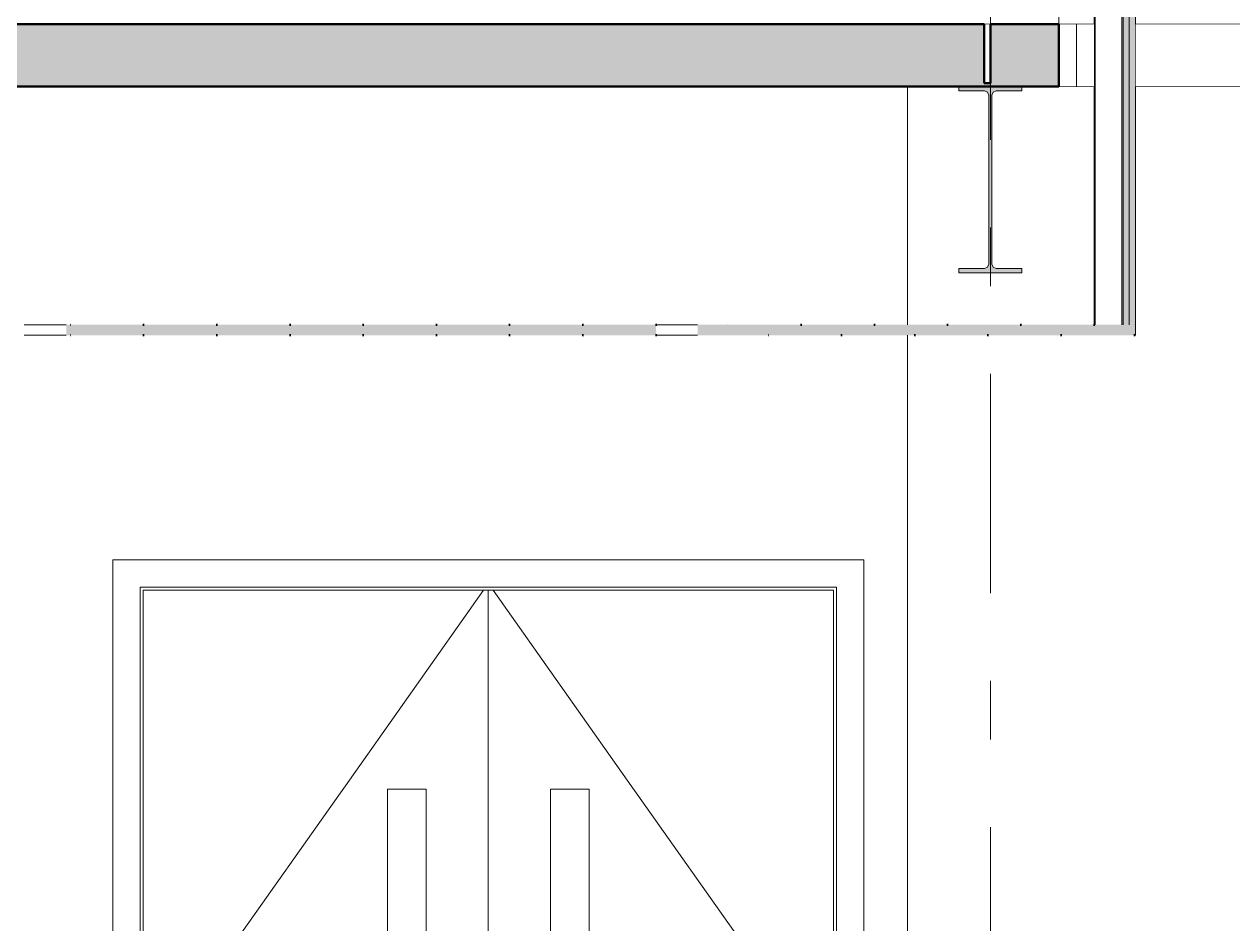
# Model space of a CAD drawing. Header units: millimetres. Extents: x -46169 to 228156, y -86316 to 18123.
# Drawn here: x 135735 to 138648, y -79531 to -77361 of the extents above; entities that cross this region are included whole.
import ezdxf
from ezdxf.enums import TextEntityAlignment as Align

# ---------------------------------------------------------------- set-up
doc = ezdxf.new("R2010")
doc.units = ezdxf.units.MM
doc.header["$MEASUREMENT"] = 0
for name, pattern in [('Dense Dotted', [176.388884, 0, -176.388884]), ('Double Dashed', [1093.611073, 529.166651, -211.666656, 141.111112, -211.666656]), ('Wipeout_Contour', [1000, 0, -1000])]:
    doc.linetypes.add(name, pattern=pattern)
for name, color, linetype in [('A-230-M_FLOOR.IFC Import', 7, 'Continuous'), ('New_A-15-MG_Structural_Grid_Phase_2', 7, 'Continuous'), ('New_A-20-M_Ceiling', 7, 'Continuous'), ('New_A-20-M_Floor_Slab', 7, 'Continuous'), ('New_A-25-M_Wall_Int', 7, 'Continuous'), ('New_ArchiCAD Doors', 7, 'Continuous'), ('S-280-M_COLUMN.IFC Import', 7, 'Continuous'), ('S-280-M_STRUCT_FRAME.IFC Import', 7, 'Continuous')]:
    doc.layers.add(name, color=color, linetype=linetype)
for name, color, linetype, lineweight, true_color in [('A-230-M_FLOOR.IFC Import_Pen_No__109', 7, 'Continuous', 15, 0xa6a6a6), ('A-230-M_FLOOR.IFC Import_Pen_No__29', 7, 'Continuous', 50, 0x2a2a2a), ('New_A-15-MG_Structural_Grid_Phase_2_Pen_No__222', 7, 'Continuous', 13, 0x65af33), ('New_A-20-M_Ceiling_Pen_No__102', 7, 'Continuous', 15, 0xcccccc), ('New_A-20-M_Ceiling_Pen_No__29', 7, 'Continuous', 50, 0x2a2a2a), ('New_A-20-M_Ceiling_Pen_No__81', 7, 'Continuous', 20, 0x6a6a6a), ('New_A-20-M_Floor_Slab_Pen_No__149', 7, 'Continuous', 0, 0x2a2a2a), ('New_A-25-M_Wall_Int_Pen_No__107', 7, 'Continuous', 15, 0xa6a6a6), ('New_ArchiCAD Doors_Pen_No__63', 7, 'Continuous', 20, 0x606060)]:
    doc.layers.add(name, color=color, linetype=linetype, lineweight=lineweight, true_color=true_color)
for name, color, linetype, lineweight in [('A-230-M_FLOOR.IFC Import_Pen_No__89', 8, 'Continuous', 20), ('New_A-20-M_Floor_Slab_Pen_No__4', 7, 'Continuous', 20), ('New_A-20-M_Floor_Slab_Pen_No__89', 8, 'Continuous', 20), ('New_A-25-M_Wall_Int_Pen_No__1', 7, 'Continuous', 13), ('New_A-25-M_Wall_Int_Pen_No__87', 8, 'Continuous', 20), ('New_ArchiCAD Doors_Pen_No__3', 7, 'Continuous', 18), ('S-280-M_STRUCT_FRAME.IFC Import_Pen_No__1', 7, 'Continuous', 13), ('S-280-M_STRUCT_FRAME.IFC Import_Pen_No__160', 5, 'Continuous', 200), ('S-280-M_STRUCT_FRAME.IFC Import_Pen_No__90', 8, 'Continuous', 20)]:
    doc.layers.add(name, color=color, linetype=linetype, lineweight=lineweight)
doc.styles.add('GENERATED_STYLE_1', font='')
doc.styles.get('GENERATED_STYLE_1').set_extended_font_data('Swis721 BT')

# ---------------------------------------------------------------- blocks, each defined once
blk = doc.blocks.new('Section Elem_13_1', base_point=(104446.8, -81111))
at = {"layer": 'New_A-20-M_Floor_Slab_Pen_No__89', "linetype": 'Continuous'}
blk.add_line((138413.7, -77361), (144171.7, -77361), dxfattribs=at)
at = {"color": 254, "linetype": 'Wipeout_Contour', "lineweight": 0, "ltscale": 633472.767258}
blk.add_wipeout([(138313.7, -77361), (138313.7, -77061), (138228.8, -77061), (138228.8, -77361)], dxfattribs=at).dxf.layer = 'New_A-20-M_Floor_Slab'
at = {"color": 254, "linetype": 'Wipeout_Contour', "lineweight": 0, "ltscale": 613261.561399}
blk.add_wipeout([(126599.8, -77361), (138228.8, -77361), (138228.8, -77086), (126599.8, -77086)], dxfattribs=at).dxf.layer = 'New_A-20-M_Floor_Slab'
at = {"layer": 'New_A-20-M_Floor_Slab_Pen_No__149', "linetype": 'Continuous', "flags": 128}
blk.add_lwpolyline([(138228.8, -77061), (138228.8, -77086), (138228.8, -77361)], dxfattribs=at)
at = {"layer": 'New_A-20-M_Floor_Slab_Pen_No__4', "linetype": 'Continuous'}
blk.add_line((138063.7, -77361), (138048.7, -77361), dxfattribs=at)
at = {"layer": 'New_A-20-M_Floor_Slab_Pen_No__89', "linetype": 'Continuous'}
blk.add_line((138228.8, -77361), (138313.7, -77361), dxfattribs=at)
blk = doc.blocks.new('Section Elem_18_1', base_point=(104446.8, -81111))
at = {"color": 254, "linetype": 'Wipeout_Contour', "lineweight": 0, "ltscale": 4515116.400911684}
blk.add_wipeout([(132506.8, -78086), (137358, -78086), (137863.8, -78086), (137863.8, -77511), (134818, -77511), (134818, -77524.2), (134731.1, -77524.2), (134722.2, -77527.9), (134718.4, -77536.9), (134718.4, -78013.4), (134722.2, -78022.3), (134731.1, -78026.1), (134818, -78026.1), (134818, -78039.3), (134609.2, -78039.3), (134609.2, -78026.1), (134696.1, -78026.1), (134705.1, -78022.3), (134708.8, -78013.4), (134708.8, -77844.3), (134708.8, -77844.3), (134708.8, -77644.3), (134708.8, -77644.3), (134708.8, -77536.9), (134705.1, -77527.9), (134696.1, -77524.2), (134609.2, -77524.2), (134609.2, -77511), (132506.8, -77511)], dxfattribs=at).dxf.layer = 'New_A-25-M_Wall_Int'
at = {"color": 254, "linetype": 'Wipeout_Contour', "lineweight": 0, "ltscale": 1419460.658263137}
blk.add_wipeout([(137358, -78111), (132506.8, -78111), (132506.8, -81111), (135948.5, -81111), (135948.5, -78653), (137758.5, -78653), (137758.5, -81111), (137863.8, -81111), (137863.8, -78111)], dxfattribs=at).dxf.layer = 'New_A-25-M_Wall_Int'
blk = doc.blocks.new('Section Elem_19_1', base_point=(104446.8, -81111))
at = {"color": 254, "linetype": 'Wipeout_Contour', "lineweight": 0, "ltscale": 630882.782467}
blk.add_wipeout([(136014.5, -81111), (136014.5, -78719), (135948.5, -78653), (135948.5, -81111)], dxfattribs=at).dxf.layer = 'New_ArchiCAD Doors'
at = {"color": 254, "linetype": 'Wipeout_Contour', "lineweight": 0, "ltscale": 636907.161303}
blk.add_wipeout([(137758.5, -78653), (137692.5, -78719), (137692.5, -81111), (137758.5, -81111)], dxfattribs=at).dxf.layer = 'New_ArchiCAD Doors'
at = {"color": 254, "linetype": 'Wipeout_Contour', "lineweight": 0, "ltscale": 633847.731775}
blk.add_wipeout([(136853.5, -80811), (136853.5, -79206), (136703.5, -79206), (136703.5, -80811)], dxfattribs=at).dxf.layer = 'New_ArchiCAD Doors'
at = {"color": 254, "linetype": 'Wipeout_Contour', "lineweight": 0, "ltscale": 631449.658632}
blk.add_wipeout([(135948.5, -78653), (136014.5, -78719), (137692.5, -78719), (137758.5, -78653)], dxfattribs=at).dxf.layer = 'New_ArchiCAD Doors'
at = {"layer": 'New_ArchiCAD Doors_Pen_No__63', "linetype": 'Continuous'}
for p, q in [((135948.5, -78653), (135948.5, -81111)), ((137758.5, -78653), (135948.5, -78653)), ((137758.5, -81111), (137758.5, -78653))]:
    blk.add_line(p, q, dxfattribs=at)
at = {"color": 254, "linetype": 'Wipeout_Contour', "lineweight": 0, "ltscale": 631048.715556}
blk.add_wipeout([(136021.5, -78726), (136014.5, -78726), (136014.5, -81111), (136021.5, -81111)], dxfattribs=at).dxf.layer = 'New_ArchiCAD Doors'
at = {"color": 254, "linetype": 'Wipeout_Contour', "lineweight": 0, "ltscale": 636820.551842}
blk.add_wipeout([(137685.5, -78726), (137685.5, -81111), (137692.5, -81111), (137692.5, -78726)], dxfattribs=at).dxf.layer = 'New_ArchiCAD Doors'
at = {"color": 254, "linetype": 'Wipeout_Contour', "lineweight": 0, "ltscale": 947287.348564}
blk.add_wipeout([(136014.5, -78726), (136021.5, -78726), (137685.5, -78726), (137692.5, -78726), (137692.5, -78719), (136014.5, -78719)], dxfattribs=at).dxf.layer = 'New_ArchiCAD Doors'
at = {"color": 254, "linetype": 'Wipeout_Contour', "lineweight": 0, "ltscale": 632251.824211}
blk.add_wipeout([(136021.5, -80811), (136610.5, -80811), (136610.5, -79206), (136021.5, -79206)], dxfattribs=at).dxf.layer = 'New_ArchiCAD Doors'
at = {"color": 254, "linetype": 'Wipeout_Contour', "lineweight": 0, "ltscale": 635963.957266}
blk.add_wipeout([(137685.5, -79206), (137096.5, -79206), (137096.5, -80811), (137685.5, -80811)], dxfattribs=at).dxf.layer = 'New_ArchiCAD Doors'
at = {"color": 254, "linetype": 'Wipeout_Contour', "lineweight": 0, "ltscale": 946469.891646}
blk.add_wipeout([(136021.5, -78726), (136021.5, -79206), (136610.5, -79206), (136703.5, -79206), (136853.5, -79206), (136853.5, -78726)], dxfattribs=at).dxf.layer = 'New_ArchiCAD Doors'
at = {"color": 254, "linetype": 'Wipeout_Contour', "lineweight": 0, "ltscale": 952125.324704}
blk.add_wipeout([(136610.5, -80811), (136021.5, -80811), (136021.5, -81111), (136853.5, -81111), (136853.5, -80811), (136703.5, -80811)], dxfattribs=at).dxf.layer = 'New_ArchiCAD Doors'
at = {"layer": 'New_ArchiCAD Doors_Pen_No__63', "linetype": 'Continuous'}
for p, q in [((136014.5, -81111), (136014.5, -78719)), ((136021.5, -81111), (136021.5, -78726))]:
    blk.add_line(p, q, dxfattribs=at)
at = {"color": 254, "linetype": 'Wipeout_Contour', "lineweight": 0, "ltscale": 633428.268088}
blk.add_wipeout([(136610.5, -80811), (136703.5, -80811), (136703.5, -79206), (136610.5, -79206)], dxfattribs=at).dxf.layer = 'New_ArchiCAD Doors'
at = {"color": 254, "linetype": 'Wipeout_Contour', "lineweight": 0, "ltscale": 634365.705221}
blk.add_wipeout([(136853.5, -80811), (137003.5, -80811), (137003.5, -79206), (136853.5, -79206)], dxfattribs=at).dxf.layer = 'New_ArchiCAD Doors'
at = {"layer": 'New_ArchiCAD Doors_Pen_No__63', "linetype": 'Continuous'}
for p, q in [((136610.5, -80811), (136610.5, -79206)), ((136610.5, -79206), (136703.5, -79206)), ((136703.5, -79206), (136703.5, -80811)), ((136703.5, -80811), (136610.5, -80811))]:
    blk.add_line(p, q, dxfattribs=at)
at = {"color": 254, "linetype": 'Wipeout_Contour', "lineweight": 0, "ltscale": 950033.627672}
blk.add_wipeout([(137685.5, -78726), (136853.5, -78726), (136853.5, -79206), (137003.5, -79206), (137096.5, -79206), (137685.5, -79206)], dxfattribs=at).dxf.layer = 'New_ArchiCAD Doors'
at = {"color": 254, "linetype": 'Wipeout_Contour', "lineweight": 0, "ltscale": 955667.346071}
blk.add_wipeout([(136853.5, -80811), (136853.5, -81111), (137685.5, -81111), (137685.5, -80811), (137096.5, -80811), (137003.5, -80811)], dxfattribs=at).dxf.layer = 'New_ArchiCAD Doors'
at = {"layer": 'New_ArchiCAD Doors_Pen_No__3', "linetype": 'Continuous'}
for p, q in [((136842.2, -78726), (136021.5, -79887.8)), ((136853.5, -81111), (136021.5, -79933.1))]:
    blk.add_line(p, q, dxfattribs=at)
at = {"layer": 'New_ArchiCAD Doors_Pen_No__63', "linetype": 'Continuous'}
for p, q in [((136014.5, -78719), (137692.5, -78719)), ((137692.5, -78719), (137692.5, -81111)), ((136021.5, -78726), (137685.5, -78726)), ((136853.5, -78726), (136853.5, -81111)), ((137685.5, -78726), (137685.5, -81111))]:
    blk.add_line(p, q, dxfattribs=at)
at = {"color": 254, "linetype": 'Wipeout_Contour', "lineweight": 0, "ltscale": 634785.35836}
blk.add_wipeout([(137096.5, -80811), (137096.5, -79206), (137003.5, -79206), (137003.5, -80811)], dxfattribs=at).dxf.layer = 'New_ArchiCAD Doors'
at = {"layer": 'New_ArchiCAD Doors_Pen_No__3', "linetype": 'Continuous'}
for p, q in [((136864.8, -78726), (137685.5, -79887.8)), ((136853.5, -81111), (137685.5, -79933.1))]:
    blk.add_line(p, q, dxfattribs=at)
at = {"layer": 'New_ArchiCAD Doors_Pen_No__63', "linetype": 'Continuous'}
for p, q in [((137003.5, -79206), (137003.5, -80811)), ((137096.5, -79206), (137003.5, -79206)), ((137096.5, -80811), (137096.5, -79206)), ((137003.5, -80811), (137096.5, -80811))]:
    blk.add_line(p, q, dxfattribs=at)
blk = doc.blocks.new('Section Elem_20_1', base_point=(104446.8, -81111))
at = {"color": 254, "linetype": 'Wipeout_Contour', "lineweight": 0, "ltscale": 3802890.689071786}
blk.add_wipeout([(137878.8, -78086), (138313.7, -78086), (138313.7, -77511), (138139.8, -77511), (138139.8, -77521.9), (138077.6, -77521.9), (138070.4, -77524.8), (138067.4, -77532.1), (138067.4, -77939.7), (138070.4, -77946.9), (138077.6, -77949.9), (138139.8, -77949.9), (138139.8, -77960.8), (137987.4, -77960.8), (137987.4, -77949.9), (138049.6, -77949.9), (138056.9, -77946.9), (138059.8, -77939.7), (138059.8, -77532.1), (138056.9, -77524.8), (138049.6, -77521.9), (137987.4, -77521.9), (137987.4, -77511), (137878.8, -77511)], dxfattribs=at).dxf.layer = 'New_A-25-M_Wall_Int'
at = {"color": 254, "linetype": 'Wipeout_Contour', "lineweight": 0, "ltscale": 1444952.786250205}
blk.add_wipeout([(137878.8, -78111), (137878.8, -81111), (138499.8, -81111), (138499.8, -79983.3), (141979.8, -77885.9), (143300.9, -77886), (143922.9, -77511), (138413.7, -77511), (138413.7, -78111)], dxfattribs=at).dxf.layer = 'New_A-25-M_Wall_Int'
at = {"layer": 'New_A-25-M_Wall_Int_Pen_No__87', "linetype": 'Continuous'}
for p, q in [((138228.8, -77511), (138313.7, -77511)), ((138413.7, -77511), (143922.9, -77511))]:
    blk.add_line(p, q, dxfattribs=at)
blk = doc.blocks.new('Section Elem_70_1', base_point=(104446.8, -81111))
at = {"color": 254, "linetype": 'Wipeout_Contour', "lineweight": 0, "ltscale": 1143802.319223281}
blk.add_wipeout([(138499.8, -79983.3), (138499.8, -81111), (146939.8, -81111), (146939.8, -75861), (146659.7, -75861), (143300.9, -77886), (141979.8, -77885.9)], dxfattribs=at).dxf.layer = 'New_A-25-M_Wall_Int'
blk = doc.blocks.new('Section Elem_157_1', base_point=(104446.8, -81111))
at = {"color": 254, "linetype": 'Wipeout_Contour', "lineweight": 0, "ltscale": 633228.52184}
blk.add_wipeout([(137878.8, -77511), (137863.8, -77511), (137863.8, -78086), (137878.8, -78086)], dxfattribs=at).dxf.layer = 'New_A-25-M_Wall_Int'
at = {"color": 254, "linetype": 'Wipeout_Contour', "lineweight": 0, "ltscale": 636843.181758}
blk.add_wipeout([(137863.8, -81111), (137878.8, -81111), (137878.8, -78111), (137863.8, -78111)], dxfattribs=at).dxf.layer = 'New_A-25-M_Wall_Int'
at = {"layer": 'New_A-25-M_Wall_Int_Pen_No__87', "linetype": 'Continuous'}
for p, q in [((137863.8, -77511), (137863.8, -78086)), ((137863.8, -78111), (137863.8, -81111))]:
    blk.add_line(p, q, dxfattribs=at)
blk = doc.blocks.new('Section Elem_217_1', base_point=(104446.8, -81111))
at = {"layer": 'New_A-25-M_Wall_Int_Pen_No__107', "linetype": 'Continuous', "lineweight": 0, "true_color": 0x535353}
blk.add_hatch(color=251, dxfattribs=at).paths.add_polyline_path([(138380.7, -78086), (138383.7, -78086), (138383.7, -73461), (138380.7, -73461)])
at = {"layer": 'New_A-25-M_Wall_Int_Pen_No__107', "linetype": 'Continuous'}
for points in [[(138383.7, -78086), (138398.7, -78086), (138398.7, -74086), (138398.7, -74061), (138398.7, -73461), (138383.7, -73461)], [(138398.7, -78086), (138411, -78086), (138411, -78111), (138413.7, -78111), (138413.7, -74086), (138398.7, -74086)]]:
    blk.add_hatch(color=256, dxfattribs=at).paths.add_polyline_path(points)
at = {"layer": 'New_A-25-M_Wall_Int_Pen_No__1', "linetype": 'Continuous'}
for p, q in [((138398.7, -74086), (138398.7, -78086)), ((138413.7, -74086), (138413.7, -78111)), ((138413.7, -78111), (138411, -78111))]:
    blk.add_line(p, q, dxfattribs=at)
at = {"color": 254, "linetype": 'Wipeout_Contour', "lineweight": 0, "ltscale": 631051.710305}
blk.add_wipeout([(138338.7, -78086), (138380.7, -78086), (138380.7, -73461), (138338.7, -73461)], dxfattribs=at).dxf.layer = 'New_A-25-M_Wall_Int'
at = {"layer": 'New_A-25-M_Wall_Int_Pen_No__1', "linetype": 'Continuous'}
for p, q in [((138380.7, -73461), (138380.7, -78086)), ((138383.7, -73461), (138383.7, -78086))]:
    blk.add_line(p, q, dxfattribs=at)
at = {"color": 254, "linetype": 'Wipeout_Contour', "lineweight": 0, "ltscale": 630939.450115}
blk.add_wipeout([(138316.7, -78086), (138338.7, -78086), (138338.7, -73461), (138316.7, -73461)], dxfattribs=at).dxf.layer = 'New_A-25-M_Wall_Int'
at = {"layer": 'New_A-25-M_Wall_Int_Pen_No__107', "linetype": 'Continuous', "lineweight": 0, "true_color": 0x535353}
blk.add_hatch(color=251, dxfattribs=at).paths.add_polyline_path([(138313.7, -73461), (138313.7, -78086), (138316.7, -78086), (138316.7, -73461)])
at = {"layer": 'New_A-25-M_Wall_Int_Pen_No__1', "linetype": 'Continuous'}
for p, q in [((138316.7, -73461), (138316.7, -78086)), ((138313.7, -74086), (138313.7, -78086))]:
    blk.add_line(p, q, dxfattribs=at)
blk = doc.blocks.new('Section Elem_225_1', base_point=(104446.8, -81111))
at = {"color": 254, "linetype": 'Wipeout_Contour', "lineweight": 0, "ltscale": 633154.029743}
blk.add_wipeout([(138063.7, -77361), (138048.7, -77361), (138048.7, -77503.3), (138063.7, -77503.3)], dxfattribs=at).dxf.layer = 'S-280-M_COLUMN.IFC Import'
blk = doc.blocks.new('Section Elem_355_1', base_point=(104446.8, -81111))
at = {"layer": 'S-280-M_STRUCT_FRAME.IFC Import_Pen_No__160', "linetype": 'Continuous', "lineweight": 0, "true_color": 0x00007f}
blk.add_hatch(color=176, dxfattribs=at).paths.add_polyline_path([(137987.4, -77960.8), (138139.8, -77960.8), (138139.8, -77949.9), (138077.6, -77949.9), (138070.4, -77946.9), (138067.4, -77939.7), (138067.4, -77532.1), (138070.4, -77524.8), (138077.6, -77521.9), (138139.8, -77521.9), (138139.8, -77511), (137987.4, -77511), (137987.4, -77521.9), (138049.6, -77521.9), (138056.9, -77524.8), (138059.8, -77532.1), (138059.8, -77939.7), (138056.9, -77946.9), (138049.6, -77949.9), (137987.4, -77949.9)])
at = {"layer": 'S-280-M_STRUCT_FRAME.IFC Import_Pen_No__1', "linetype": 'Continuous'}
for p, q in [((137987.4, -77511), (137987.4, -77521.9)), ((138139.8, -77511), (138139.8, -77521.9)), ((137987.4, -77949.9), (137987.4, -77960.8)), ((138139.8, -77960.8), (137987.4, -77960.8)), ((138139.8, -77949.9), (138139.8, -77960.8))]:
    blk.add_line(p, q, dxfattribs=at)
at = {"layer": 'S-280-M_STRUCT_FRAME.IFC Import_Pen_No__1', "linetype": 'Continuous', "flags": 128}
for points in [[(138056.9, -77524.8), (138049.6, -77521.9), (137987.4, -77521.9)], [(138056.9, -77524.8), (138059.8, -77532.1), (138059.8, -77939.7), (138056.9, -77946.9)], [(138070.4, -77524.8), (138067.4, -77532.1), (138067.4, -77939.7), (138070.4, -77946.9)], [(138139.8, -77521.9), (138077.6, -77521.9), (138070.4, -77524.8)], [(138056.9, -77946.9), (138049.6, -77949.9), (137987.4, -77949.9)], [(138070.4, -77946.9), (138077.6, -77949.9), (138139.8, -77949.9)]]:
    blk.add_lwpolyline(points, dxfattribs=at)
at = {"layer": 'S-280-M_STRUCT_FRAME.IFC Import_Pen_No__90', "linetype": 'Continuous'}
for p, q in [((138049.6, -77521.9), (138049.6, -77521.9)), ((138049.6, -77949.9), (138049.6, -77949.9))]:
    blk.add_line(p, q, dxfattribs=at)
blk = doc.blocks.new('Section Elem_370_1', base_point=(104446.8, -81111))
at = {"color": 254, "linetype": 'Wipeout_Contour', "lineweight": 0, "ltscale": 633985.954}
blk.add_wipeout([(138271.2, -77511), (138313.7, -77511), (138313.7, -77361), (138271.2, -77361)], dxfattribs=at).dxf.layer = 'A-230-M_FLOOR.IFC Import'
at = {"color": 254, "linetype": 'Wipeout_Contour', "lineweight": 0, "ltscale": 644288.480787}
blk.add_wipeout([(138413.7, -77361), (138413.7, -77511), (143922.9, -77511), (144171.7, -77361)], dxfattribs=at).dxf.layer = 'A-230-M_FLOOR.IFC Import'
at = {"color": 254, "linetype": 'Wipeout_Contour', "lineweight": 0, "ltscale": 633837.775079}
blk.add_wipeout([(138228.8, -77511), (138271.2, -77511), (138271.2, -77361), (138228.8, -77361)], dxfattribs=at).dxf.layer = 'A-230-M_FLOOR.IFC Import'
at = {"layer": 'A-230-M_FLOOR.IFC Import_Pen_No__89', "linetype": 'Continuous'}
blk.add_line((138271.2, -77511), (138271.2, -77361), dxfattribs=at)
at = {"color": 254, "linetype": 'Wipeout_Contour', "lineweight": 0, "ltscale": 1246842.80835168}
blk.add_wipeout([(126599.8, -77511), (138228.8, -77511), (138228.8, -77361), (138063.7, -77361), (138063.7, -77503.3), (138048.7, -77503.3), (138048.7, -77361), (126599.8, -77361)], dxfattribs=at).dxf.layer = 'A-230-M_FLOOR.IFC Import'
at = {"layer": 'A-230-M_FLOOR.IFC Import_Pen_No__109', "linetype": 'Continuous'}
h = blk.add_hatch(dxfattribs=at)
h.set_pattern_fill('Lightweight_Concrete_0001', color=256, style=0, pattern_type=2)
h.set_pattern_definition([(0, (104446.8, -81110.96), (0, 779.423), [48.75, -401.25]), (0, (104671.8, -80721.25), (0, 779.423), [48.75, -401.25]), (60, (104446.8, -81110.96), (-675, 389.711), [48.75, -401.25]), (60, (104896.8, -81110.96), (-675, 389.711), [48.75, -401.25]), (120, (104495.5, -81110.96), (675, 389.711), [48.75, -401.25]), (120, (104945.5, -81110.96), (675, 389.711), [48.75, -401.25]), (0, (104446.78, -81035.96), (0, 150), [0, -150, 0, -225]), (45, (104521.78, -81035.96), (-106.066, 106.066), [0, -112.5, 0, -187.5])])
h.paths.add_polyline_path([(126599.8, -77511), (138228.8, -77511), (138228.8, -77361), (138063.7, -77361), (138063.7, -77503.3), (138048.7, -77503.3), (138048.7, -77361), (126599.8, -77361)])
at = {"layer": 'A-230-M_FLOOR.IFC Import_Pen_No__29', "linetype": 'Continuous'}
for p, q in [((138048.7, -77361), (138048.7, -77503.3)), ((138063.7, -77361), (138063.7, -77503.3)), ((138228.8, -77361), (138063.7, -77361)), ((138228.8, -77361), (138228.8, -77361)), ((138228.8, -77361), (138228.8, -77511)), ((137987.4, -77511), (134818, -77511)), ((138139.8, -77511), (137987.4, -77511)), ((138063.7, -77503.3), (138048.7, -77503.3)), ((138228.8, -77511), (138139.8, -77511))]:
    blk.add_line(p, q, dxfattribs=at)
at = {"layer": 'A-230-M_FLOOR.IFC Import_Pen_No__29', "linetype": 'Continuous', "flags": 128}
blk.add_lwpolyline([(138048.7, -77361), (126599.8, -77361), (109659.6, -77361)], dxfattribs=at)
blk = doc.blocks.new('Section Elem_538_1', base_point=(104446.8, -81111))
at = {"layer": 'New_A-20-M_Ceiling_Pen_No__81', "linetype": 'Continuous', "lineweight": 0, "true_color": 0x353535}
blk.add_hatch(color=250, dxfattribs=at).paths.add_polyline_path([(138338.7, -78111), (138411, -78111), (138411, -78086), (138338.7, -78086)])
at = {"layer": 'New_A-20-M_Ceiling_Pen_No__29', "linetype": 'Dense Dotted'}
blk.add_line((138411, -78086), (138411, -78111), dxfattribs=at)
at = {"layer": 'New_A-20-M_Ceiling_Pen_No__29', "linetype": 'Dense Dotted', "flags": 128}
blk.add_lwpolyline([(138411, -78086), (138398.7, -78086), (138383.7, -78086), (138380.7, -78086), (138338.7, -78086), (138316.7, -78086), (138313.7, -78086)], dxfattribs=at)
at = {"color": 254, "linetype": 'Wipeout_Contour', "lineweight": 0, "ltscale": 626572.084903}
blk.add_wipeout([(135734.6, -78111), (135836.1, -78111), (135836.1, -78086), (135734.6, -78086)], dxfattribs=at).dxf.layer = 'New_A-20-M_Ceiling'
at = {"color": 254, "linetype": 'Wipeout_Contour', "lineweight": 0, "ltscale": 631858.610161}
blk.add_wipeout([(137257.9, -78111), (137358, -78111), (137358, -78086), (137257.9, -78086)], dxfattribs=at).dxf.layer = 'New_A-20-M_Ceiling'
at = {"layer": 'New_A-20-M_Ceiling_Pen_No__81', "linetype": 'Continuous', "lineweight": 0, "true_color": 0x353535}
for points in [[(135836.1, -78086), (135836.1, -78111), (137257.9, -78111), (137257.9, -78086)], [(137358, -78086), (137358, -78111), (138338.7, -78111), (138338.7, -78086)]]:
    blk.add_hatch(color=250, dxfattribs=at).paths.add_polyline_path(points)
at = {"layer": 'New_A-20-M_Ceiling_Pen_No__102', "linetype": 'Continuous'}
for p, q in [((135734.6, -78086), (135836.1, -78086)), ((135734.6, -78111), (135836.1, -78111)), ((137257.9, -78086), (137358, -78086)), ((137257.9, -78111), (137358, -78111))]:
    blk.add_line(p, q, dxfattribs=at)
at = {"layer": 'New_A-20-M_Ceiling_Pen_No__29', "linetype": 'Dense Dotted'}
for p, q in [((135836.1, -78086), (135836.1, -78111)), ((137257.9, -78086), (135836.1, -78086)), ((137257.9, -78111), (135836.1, -78111)), ((137257.9, -78086), (137257.9, -78111)), ((137358, -78086), (137358, -78111)), ((138313.7, -78086), (137358, -78086))]:
    blk.add_line(p, q, dxfattribs=at)
at = {"layer": 'New_A-20-M_Ceiling_Pen_No__29', "linetype": 'Dense Dotted', "flags": 128}
blk.add_lwpolyline([(138411, -78111), (138338.7, -78111), (137358, -78111)], dxfattribs=at)
blk = doc.blocks.new('Standard grid marker[6]_1', base_point=(138063.8, -59706.3))
at = {"layer": 'New_A-15-MG_Structural_Grid_Phase_2_Pen_No__222', "linetype": 'Double Dashed'}
blk.add_line((138063.8, -60706.3), (138063.8, -84111), dxfattribs=at)
at = {"layer": 'New_A-15-MG_Structural_Grid_Phase_2_Pen_No__222', "style": 'GENERATED_STYLE_1'}
for tag, p in [('AC_MarkerText_1_0', (138063.8, -59162.9)), ('AC_MarkerText_1_1', (138063.8, -85567.6))]:
    blk.add_attdef(tag, text='', height=350, rotation=360, dxfattribs=at).set_placement(p, align=Align.MIDDLE_CENTER)

msp = doc.modelspace()

# ---------------------------------------------------------------- block references
at = {"layer": 'New_A-20-M_Floor_Slab'}
msp.add_blockref('Section Elem_13_1', (104446.8, -81111), dxfattribs=at)
at = {"layer": 'New_A-25-M_Wall_Int'}
for name in ['Section Elem_18_1', 'Section Elem_20_1']:
    msp.add_blockref(name, (104446.8, -81111), dxfattribs=at)

# ---------------------------------------------------------------- next in the draw order: block references
for name in ['Section Elem_217_1', 'Section Elem_70_1', 'Section Elem_157_1']:
    msp.add_blockref(name, (104446.8, -81111), dxfattribs=at)
at = {"layer": 'New_ArchiCAD Doors'}
msp.add_blockref('Section Elem_19_1', (104446.8, -81111), dxfattribs=at)
at = {"layer": 'S-280-M_COLUMN.IFC Import'}
msp.add_blockref('Section Elem_225_1', (104446.8, -81111), dxfattribs=at)

# ---------------------------------------------------------------- next in the draw order: block references
at = {"layer": 'New_A-20-M_Ceiling'}
msp.add_blockref('Section Elem_538_1', (104446.8, -81111), dxfattribs=at)
at = {"layer": 'S-280-M_STRUCT_FRAME.IFC Import'}
msp.add_blockref('Section Elem_355_1', (104446.8, -81111), dxfattribs=at)

# ---------------------------------------------------------------- next in the draw order: block references
at = {"layer": 'A-230-M_FLOOR.IFC Import'}
msp.add_blockref('Section Elem_370_1', (104446.8, -81111), dxfattribs=at)

# ---------------------------------------------------------------- next in the draw order: block references
at = {"layer": 'New_A-15-MG_Structural_Grid_Phase_2', "color": 8, "linetype": 'Continuous', "lineweight": 15}
msp.add_blockref('Standard grid marker[6]_1', (138063.8, -59706.3), dxfattribs=at)

doc.saveas('drawing.dxf')
